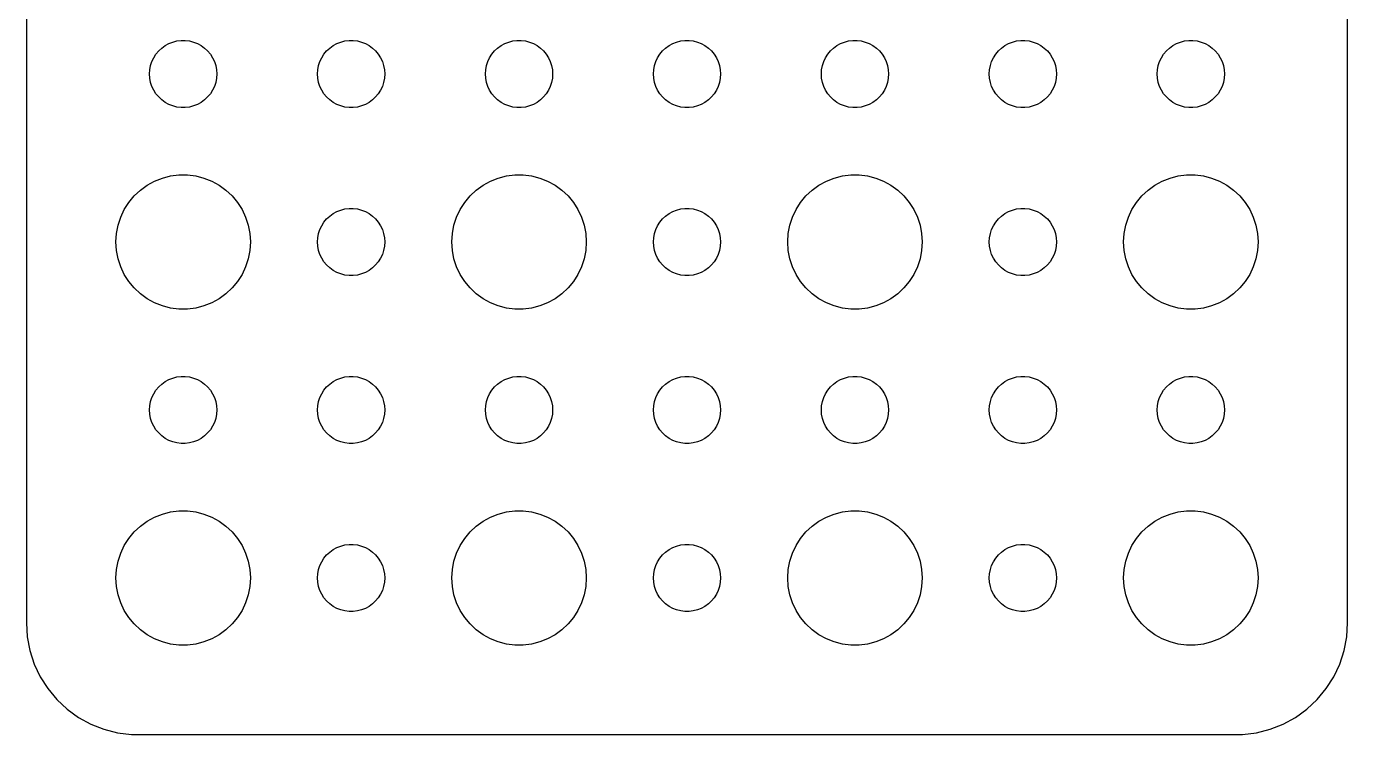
# Model space of a CAD drawing. Extents: x -30 to 30, y -67 to 67.
# Drawn here: x -29.5 to 29.5, y -67 to -35.4 of the extents above; entities that cross this region are included whole.
import ezdxf

# ---------------------------------------------------------------- set-up
doc = ezdxf.new("R2010")
doc.units = 0
doc.layers.get('0').update_dxf_attribs({"linetype": 'CONTINUOUS'})

msp = doc.modelspace()

# ---------------------------------------------------------------- linework, layer by layer
msp.add_lwpolyline([(-29.5, 62), (-29.5, -62), (-29.4606, -62.6267), (-29.3429, -63.2434), (-29.1489, -63.8406), (-28.8815, -64.4088), (-28.5451, -64.9389), (-28.1448, -65.4227), (-27.6871, -65.8526), (-27.1791, -66.2216), (-26.6289, -66.5241), (-26.0451, -66.7553), (-25.4369, -66.9114), (-24.814, -66.9901), (24.814, -66.9901), (25.4369, -66.9114), (26.0451, -66.7553), (26.6289, -66.5241), (27.1791, -66.2216), (27.6871, -65.8526), (28.1448, -65.4227), (28.5451, -64.9389), (28.8815, -64.4088), (29.1489, -63.8406), (29.3429, -63.2434), (29.4606, -62.6267), (29.5, -62), (29.5, 62)])
for points in [[(-22.5942, -38.997), (-22.7811, -38.9734), (-22.9635, -38.9266), (-23.1387, -38.8572), (-23.3037, -38.7665), (-23.4561, -38.6558), (-23.5935, -38.5268), (-23.7135, -38.3817), (-23.8145, -38.2226), (-23.8947, -38.0522), (-23.9529, -37.873), (-23.9882, -37.688), (-24, -37.5), (-23.9882, -37.312), (-23.9529, -37.127), (-23.8947, -36.9478), (-23.8145, -36.7774), (-23.7135, -36.6183), (-23.5935, -36.4732), (-23.4561, -36.3442), (-23.3037, -36.2335), (-23.1387, -36.1428), (-22.9635, -36.0734), (-22.7811, -36.0266), (-22.5942, -36.003), (-22.4058, -36.003), (-22.2189, -36.0266), (-22.0365, -36.0734), (-21.8613, -36.1428), (-21.6963, -36.2335), (-21.5439, -36.3442), (-21.4065, -36.4732), (-21.2865, -36.6183), (-21.1855, -36.7774), (-21.1053, -36.9478), (-21.0471, -37.127), (-21.0118, -37.312), (-21, -37.5), (-21.0118, -37.688), (-21.0471, -37.873), (-21.1053, -38.0522), (-21.1855, -38.2226), (-21.2865, -38.3817), (-21.4065, -38.5268), (-21.5439, -38.6558), (-21.6963, -38.7665), (-21.8613, -38.8572), (-22.0365, -38.9266), (-22.2189, -38.9734), (-22.4058, -38.997)], [(-15.0942, -38.997), (-15.2811, -38.9734), (-15.4635, -38.9266), (-15.6387, -38.8572), (-15.8037, -38.7665), (-15.9561, -38.6558), (-16.0935, -38.5268), (-16.2135, -38.3817), (-16.3145, -38.2226), (-16.3947, -38.0522), (-16.4529, -37.873), (-16.4882, -37.688), (-16.5, -37.5), (-16.4882, -37.312), (-16.4529, -37.127), (-16.3947, -36.9478), (-16.3145, -36.7774), (-16.2135, -36.6183), (-16.0935, -36.4732), (-15.9561, -36.3442), (-15.8037, -36.2335), (-15.6387, -36.1428), (-15.4635, -36.0734), (-15.2811, -36.0266), (-15.0942, -36.003), (-14.9058, -36.003), (-14.7189, -36.0266), (-14.5365, -36.0734), (-14.3613, -36.1428), (-14.1963, -36.2335), (-14.0439, -36.3442), (-13.9065, -36.4732), (-13.7865, -36.6183), (-13.6855, -36.7774), (-13.6053, -36.9478), (-13.5471, -37.127), (-13.5118, -37.312), (-13.5, -37.5), (-13.5118, -37.688), (-13.5471, -37.873), (-13.6053, -38.0522), (-13.6855, -38.2226), (-13.7865, -38.3817), (-13.9065, -38.5268), (-14.0439, -38.6558), (-14.1963, -38.7665), (-14.3613, -38.8572), (-14.5365, -38.9266), (-14.7189, -38.9734), (-14.9058, -38.997)], [(-7.59419, -38.997), (-7.78107, -38.9734), (-7.96353, -38.9266), (-8.13867, -38.8572), (-8.30374, -38.7665), (-8.45614, -38.6558), (-8.59345, -38.5268), (-8.71353, -38.3817), (-8.81446, -38.2226), (-8.89466, -38.0522), (-8.95287, -37.873), (-8.98817, -37.688), (-9, -37.5), (-8.98817, -37.312), (-8.95287, -37.127), (-8.89466, -36.9478), (-8.81446, -36.7774), (-8.71353, -36.6183), (-8.59345, -36.4732), (-8.45614, -36.3442), (-8.30374, -36.2335), (-8.13867, -36.1428), (-7.96353, -36.0734), (-7.78107, -36.0266), (-7.59419, -36.003), (-7.40581, -36.003), (-7.21893, -36.0266), (-7.03647, -36.0734), (-6.86133, -36.1428), (-6.69626, -36.2335), (-6.54386, -36.3442), (-6.40655, -36.4732), (-6.28647, -36.6183), (-6.18554, -36.7774), (-6.10534, -36.9478), (-6.04713, -37.127), (-6.01183, -37.312), (-6, -37.5), (-6.01183, -37.688), (-6.04713, -37.873), (-6.10534, -38.0522), (-6.18554, -38.2226), (-6.28647, -38.3817), (-6.40655, -38.5268), (-6.54386, -38.6558), (-6.69626, -38.7665), (-6.86133, -38.8572), (-7.03647, -38.9266), (-7.21893, -38.9734), (-7.40581, -38.997)], [(-0.094186, -38.997), (-0.281072, -38.9734), (-0.463525, -38.9266), (-0.638669, -38.8572), (-0.80374, -38.7665), (-0.956136, -38.6558), (-1.09345, -38.5268), (-1.21353, -38.3817), (-1.31446, -38.2226), (-1.39466, -38.0522), (-1.45287, -37.873), (-1.48817, -37.688), (-1.5, -37.5), (-1.48817, -37.312), (-1.45287, -37.127), (-1.39466, -36.9478), (-1.31446, -36.7774), (-1.21353, -36.6183), (-1.09345, -36.4732), (-0.956136, -36.3442), (-0.80374, -36.2335), (-0.638669, -36.1428), (-0.463525, -36.0734), (-0.281072, -36.0266), (-0.094186, -36.003), (0.094186, -36.003), (0.281072, -36.0266), (0.463525, -36.0734), (0.638669, -36.1428), (0.80374, -36.2335), (0.956136, -36.3442), (1.09345, -36.4732), (1.21353, -36.6183), (1.31446, -36.7774), (1.39466, -36.9478), (1.45287, -37.127), (1.48817, -37.312), (1.5, -37.5), (1.48817, -37.688), (1.45287, -37.873), (1.39466, -38.0522), (1.31446, -38.2226), (1.21353, -38.3817), (1.09345, -38.5268), (0.956136, -38.6558), (0.80374, -38.7665), (0.638669, -38.8572), (0.463525, -38.9266), (0.281072, -38.9734), (0.094186, -38.997)], [(7.40581, -38.997), (7.21893, -38.9734), (7.03647, -38.9266), (6.86133, -38.8572), (6.69626, -38.7665), (6.54386, -38.6558), (6.40655, -38.5268), (6.28647, -38.3817), (6.18554, -38.2226), (6.10534, -38.0522), (6.04713, -37.873), (6.01183, -37.688), (6, -37.5), (6.01183, -37.312), (6.04713, -37.127), (6.10534, -36.9478), (6.18554, -36.7774), (6.28647, -36.6183), (6.40655, -36.4732), (6.54386, -36.3442), (6.69626, -36.2335), (6.86133, -36.1428), (7.03647, -36.0734), (7.21893, -36.0266), (7.40581, -36.003), (7.59419, -36.003), (7.78107, -36.0266), (7.96353, -36.0734), (8.13867, -36.1428), (8.30374, -36.2335), (8.45614, -36.3442), (8.59345, -36.4732), (8.71353, -36.6183), (8.81446, -36.7774), (8.89466, -36.9478), (8.95287, -37.127), (8.98817, -37.312), (9, -37.5), (8.98817, -37.688), (8.95287, -37.873), (8.89466, -38.0522), (8.81446, -38.2226), (8.71353, -38.3817), (8.59345, -38.5268), (8.45614, -38.6558), (8.30374, -38.7665), (8.13867, -38.8572), (7.96353, -38.9266), (7.78107, -38.9734), (7.59419, -38.997)], [(14.9058, -38.997), (14.7189, -38.9734), (14.5365, -38.9266), (14.3613, -38.8572), (14.1963, -38.7665), (14.0439, -38.6558), (13.9065, -38.5268), (13.7865, -38.3817), (13.6855, -38.2226), (13.6053, -38.0522), (13.5471, -37.873), (13.5118, -37.688), (13.5, -37.5), (13.5118, -37.312), (13.5471, -37.127), (13.6053, -36.9478), (13.6855, -36.7774), (13.7865, -36.6183), (13.9065, -36.4732), (14.0439, -36.3442), (14.1963, -36.2335), (14.3613, -36.1428), (14.5365, -36.0734), (14.7189, -36.0266), (14.9058, -36.003), (15.0942, -36.003), (15.2811, -36.0266), (15.4635, -36.0734), (15.6387, -36.1428), (15.8037, -36.2335), (15.9561, -36.3442), (16.0935, -36.4732), (16.2135, -36.6183), (16.3145, -36.7774), (16.3947, -36.9478), (16.4529, -37.127), (16.4882, -37.312), (16.5, -37.5), (16.4882, -37.688), (16.4529, -37.873), (16.3947, -38.0522), (16.3145, -38.2226), (16.2135, -38.3817), (16.0935, -38.5268), (15.9561, -38.6558), (15.8037, -38.7665), (15.6387, -38.8572), (15.4635, -38.9266), (15.2811, -38.9734), (15.0942, -38.997)], [(22.4058, -38.997), (22.2189, -38.9734), (22.0365, -38.9266), (21.8613, -38.8572), (21.6963, -38.7665), (21.5439, -38.6558), (21.4065, -38.5268), (21.2865, -38.3817), (21.1855, -38.2226), (21.1053, -38.0522), (21.0471, -37.873), (21.0118, -37.688), (21, -37.5), (21.0118, -37.312), (21.0471, -37.127), (21.1053, -36.9478), (21.1855, -36.7774), (21.2865, -36.6183), (21.4065, -36.4732), (21.5439, -36.3442), (21.6963, -36.2335), (21.8613, -36.1428), (22.0365, -36.0734), (22.2189, -36.0266), (22.4058, -36.003), (22.5942, -36.003), (22.7811, -36.0266), (22.9635, -36.0734), (23.1387, -36.1428), (23.3037, -36.2335), (23.4561, -36.3442), (23.5935, -36.4732), (23.7135, -36.6183), (23.8145, -36.7774), (23.8947, -36.9478), (23.9529, -37.127), (23.9882, -37.312), (24, -37.5), (23.9882, -37.688), (23.9529, -37.873), (23.8947, -38.0522), (23.8145, -38.2226), (23.7135, -38.3817), (23.5935, -38.5268), (23.4561, -38.6558), (23.3037, -38.7665), (23.1387, -38.8572), (22.9635, -38.9266), (22.7811, -38.9734), (22.5942, -38.997)], [(-22.6884, -47.9941), (-23.0621, -47.9469), (-23.4271, -47.8532), (-23.7773, -47.7145), (-24.1075, -47.533), (-24.4123, -47.3115), (-24.6869, -47.0536), (-24.9271, -46.7634), (-25.1289, -46.4453), (-25.2893, -46.1044), (-25.4057, -45.7461), (-25.4763, -45.376), (-25.5, -45), (-25.4763, -44.624), (-25.4057, -44.2539), (-25.2893, -43.8956), (-25.1289, -43.5547), (-24.9271, -43.2366), (-24.6869, -42.9464), (-24.4123, -42.6885), (-24.1075, -42.467), (-23.7773, -42.2855), (-23.4271, -42.1468), (-23.0621, -42.0531), (-22.6884, -42.0059), (-22.3116, -42.0059), (-21.9379, -42.0531), (-21.5729, -42.1468), (-21.2227, -42.2855), (-20.8925, -42.467), (-20.5877, -42.6885), (-20.3131, -42.9464), (-20.0729, -43.2366), (-19.8711, -43.5547), (-19.7107, -43.8956), (-19.5943, -44.2539), (-19.5237, -44.624), (-19.5, -45), (-19.5237, -45.376), (-19.5943, -45.7461), (-19.7107, -46.1044), (-19.8711, -46.4453), (-20.0729, -46.7634), (-20.3131, -47.0536), (-20.5877, -47.3115), (-20.8925, -47.533), (-21.2227, -47.7145), (-21.5729, -47.8532), (-21.9379, -47.9469), (-22.3116, -47.9941)], [(-7.68837, -47.9941), (-8.06214, -47.9469), (-8.42705, -47.8532), (-8.77734, -47.7145), (-9.10748, -47.533), (-9.41227, -47.3115), (-9.68691, -47.0536), (-9.92705, -46.7634), (-10.1289, -46.4453), (-10.2893, -46.1044), (-10.4057, -45.7461), (-10.4763, -45.376), (-10.5, -45), (-10.4763, -44.624), (-10.4057, -44.2539), (-10.2893, -43.8956), (-10.1289, -43.5547), (-9.92705, -43.2366), (-9.68691, -42.9464), (-9.41227, -42.6885), (-9.10748, -42.467), (-8.77734, -42.2855), (-8.42705, -42.1468), (-8.06214, -42.0531), (-7.68837, -42.0059), (-7.31163, -42.0059), (-6.93786, -42.0531), (-6.57295, -42.1468), (-6.22266, -42.2855), (-5.89252, -42.467), (-5.58773, -42.6885), (-5.31309, -42.9464), (-5.07295, -43.2366), (-4.87108, -43.5547), (-4.71067, -43.8956), (-4.59425, -44.2539), (-4.52366, -44.624), (-4.5, -45), (-4.52366, -45.376), (-4.59425, -45.7461), (-4.71067, -46.1044), (-4.87108, -46.4453), (-5.07295, -46.7634), (-5.31309, -47.0536), (-5.58773, -47.3115), (-5.89252, -47.533), (-6.22266, -47.7145), (-6.57295, -47.8532), (-6.93786, -47.9469), (-7.31163, -47.9941)], [(7.31163, -47.9941), (6.93786, -47.9469), (6.57295, -47.8532), (6.22266, -47.7145), (5.89252, -47.533), (5.58773, -47.3115), (5.31309, -47.0536), (5.07295, -46.7634), (4.87108, -46.4453), (4.71067, -46.1044), (4.59425, -45.7461), (4.52366, -45.376), (4.5, -45), (4.52366, -44.624), (4.59425, -44.2539), (4.71067, -43.8956), (4.87108, -43.5547), (5.07295, -43.2366), (5.31309, -42.9464), (5.58773, -42.6885), (5.89252, -42.467), (6.22266, -42.2855), (6.57295, -42.1468), (6.93786, -42.0531), (7.31163, -42.0059), (7.68837, -42.0059), (8.06214, -42.0531), (8.42705, -42.1468), (8.77734, -42.2855), (9.10748, -42.467), (9.41227, -42.6885), (9.68691, -42.9464), (9.92705, -43.2366), (10.1289, -43.5547), (10.2893, -43.8956), (10.4057, -44.2539), (10.4763, -44.624), (10.5, -45), (10.4763, -45.376), (10.4057, -45.7461), (10.2893, -46.1044), (10.1289, -46.4453), (9.92705, -46.7634), (9.68691, -47.0536), (9.41227, -47.3115), (9.10748, -47.533), (8.77734, -47.7145), (8.42705, -47.8532), (8.06214, -47.9469), (7.68837, -47.9941)], [(22.3116, -47.9941), (21.9379, -47.9469), (21.5729, -47.8532), (21.2227, -47.7145), (20.8925, -47.533), (20.5877, -47.3115), (20.3131, -47.0536), (20.0729, -46.7634), (19.8711, -46.4453), (19.7107, -46.1044), (19.5943, -45.7461), (19.5237, -45.376), (19.5, -45), (19.5237, -44.624), (19.5943, -44.2539), (19.7107, -43.8956), (19.8711, -43.5547), (20.0729, -43.2366), (20.3131, -42.9464), (20.5877, -42.6885), (20.8925, -42.467), (21.2227, -42.2855), (21.5729, -42.1468), (21.9379, -42.0531), (22.3116, -42.0059), (22.6884, -42.0059), (23.0621, -42.0531), (23.4271, -42.1468), (23.7773, -42.2855), (24.1075, -42.467), (24.4123, -42.6885), (24.6869, -42.9464), (24.9271, -43.2366), (25.1289, -43.5547), (25.2893, -43.8956), (25.4057, -44.2539), (25.4763, -44.624), (25.5, -45), (25.4763, -45.376), (25.4057, -45.7461), (25.2893, -46.1044), (25.1289, -46.4453), (24.9271, -46.7634), (24.6869, -47.0536), (24.4123, -47.3115), (24.1075, -47.533), (23.7773, -47.7145), (23.4271, -47.8532), (23.0621, -47.9469), (22.6884, -47.9941)], [(-15.0942, -46.497), (-15.2811, -46.4734), (-15.4635, -46.4266), (-15.6387, -46.3572), (-15.8037, -46.2665), (-15.9561, -46.1558), (-16.0935, -46.0268), (-16.2135, -45.8817), (-16.3145, -45.7226), (-16.3947, -45.5522), (-16.4529, -45.373), (-16.4882, -45.188), (-16.5, -45), (-16.4882, -44.812), (-16.4529, -44.627), (-16.3947, -44.4478), (-16.3145, -44.2774), (-16.2135, -44.1183), (-16.0935, -43.9732), (-15.9561, -43.8442), (-15.8037, -43.7335), (-15.6387, -43.6428), (-15.4635, -43.5734), (-15.2811, -43.5266), (-15.0942, -43.503), (-14.9058, -43.503), (-14.7189, -43.5266), (-14.5365, -43.5734), (-14.3613, -43.6428), (-14.1963, -43.7335), (-14.0439, -43.8442), (-13.9065, -43.9732), (-13.7865, -44.1183), (-13.6855, -44.2774), (-13.6053, -44.4478), (-13.5471, -44.627), (-13.5118, -44.812), (-13.5, -45), (-13.5118, -45.188), (-13.5471, -45.373), (-13.6053, -45.5522), (-13.6855, -45.7226), (-13.7865, -45.8817), (-13.9065, -46.0268), (-14.0439, -46.1558), (-14.1963, -46.2665), (-14.3613, -46.3572), (-14.5365, -46.4266), (-14.7189, -46.4734), (-14.9058, -46.497)], [(-0.094186, -46.497), (-0.281072, -46.4734), (-0.463525, -46.4266), (-0.638669, -46.3572), (-0.80374, -46.2665), (-0.956136, -46.1558), (-1.09345, -46.0268), (-1.21353, -45.8817), (-1.31446, -45.7226), (-1.39466, -45.5522), (-1.45287, -45.373), (-1.48817, -45.188), (-1.5, -45), (-1.48817, -44.812), (-1.45287, -44.627), (-1.39466, -44.4478), (-1.31446, -44.2774), (-1.21353, -44.1183), (-1.09345, -43.9732), (-0.956136, -43.8442), (-0.80374, -43.7335), (-0.638669, -43.6428), (-0.463525, -43.5734), (-0.281072, -43.5266), (-0.094186, -43.503), (0.094186, -43.503), (0.281072, -43.5266), (0.463525, -43.5734), (0.638669, -43.6428), (0.80374, -43.7335), (0.956136, -43.8442), (1.09345, -43.9732), (1.21353, -44.1183), (1.31446, -44.2774), (1.39466, -44.4478), (1.45287, -44.627), (1.48817, -44.812), (1.5, -45), (1.48817, -45.188), (1.45287, -45.373), (1.39466, -45.5522), (1.31446, -45.7226), (1.21353, -45.8817), (1.09345, -46.0268), (0.956136, -46.1558), (0.80374, -46.2665), (0.638669, -46.3572), (0.463525, -46.4266), (0.281072, -46.4734), (0.094186, -46.497)], [(14.9058, -46.497), (14.7189, -46.4734), (14.5365, -46.4266), (14.3613, -46.3572), (14.1963, -46.2665), (14.0439, -46.1558), (13.9065, -46.0268), (13.7865, -45.8817), (13.6855, -45.7226), (13.6053, -45.5522), (13.5471, -45.373), (13.5118, -45.188), (13.5, -45), (13.5118, -44.812), (13.5471, -44.627), (13.6053, -44.4478), (13.6855, -44.2774), (13.7865, -44.1183), (13.9065, -43.9732), (14.0439, -43.8442), (14.1963, -43.7335), (14.3613, -43.6428), (14.5365, -43.5734), (14.7189, -43.5266), (14.9058, -43.503), (15.0942, -43.503), (15.2811, -43.5266), (15.4635, -43.5734), (15.6387, -43.6428), (15.8037, -43.7335), (15.9561, -43.8442), (16.0935, -43.9732), (16.2135, -44.1183), (16.3145, -44.2774), (16.3947, -44.4478), (16.4529, -44.627), (16.4882, -44.812), (16.5, -45), (16.4882, -45.188), (16.4529, -45.373), (16.3947, -45.5522), (16.3145, -45.7226), (16.2135, -45.8817), (16.0935, -46.0268), (15.9561, -46.1558), (15.8037, -46.2665), (15.6387, -46.3572), (15.4635, -46.4266), (15.2811, -46.4734), (15.0942, -46.497)], [(-22.5942, -53.997), (-22.7811, -53.9734), (-22.9635, -53.9266), (-23.1387, -53.8572), (-23.3037, -53.7665), (-23.4561, -53.6558), (-23.5935, -53.5268), (-23.7135, -53.3817), (-23.8145, -53.2226), (-23.8947, -53.0522), (-23.9529, -52.873), (-23.9882, -52.688), (-24, -52.5), (-23.9882, -52.312), (-23.9529, -52.127), (-23.8947, -51.9478), (-23.8145, -51.7774), (-23.7135, -51.6183), (-23.5935, -51.4732), (-23.4561, -51.3442), (-23.3037, -51.2335), (-23.1387, -51.1428), (-22.9635, -51.0734), (-22.7811, -51.0266), (-22.5942, -51.003), (-22.4058, -51.003), (-22.2189, -51.0266), (-22.0365, -51.0734), (-21.8613, -51.1428), (-21.6963, -51.2335), (-21.5439, -51.3442), (-21.4065, -51.4732), (-21.2865, -51.6183), (-21.1855, -51.7774), (-21.1053, -51.9478), (-21.0471, -52.127), (-21.0118, -52.312), (-21, -52.5), (-21.0118, -52.688), (-21.0471, -52.873), (-21.1053, -53.0522), (-21.1855, -53.2226), (-21.2865, -53.3817), (-21.4065, -53.5268), (-21.5439, -53.6558), (-21.6963, -53.7665), (-21.8613, -53.8572), (-22.0365, -53.9266), (-22.2189, -53.9734), (-22.4058, -53.997)], [(-15.0942, -53.997), (-15.2811, -53.9734), (-15.4635, -53.9266), (-15.6387, -53.8572), (-15.8037, -53.7665), (-15.9561, -53.6558), (-16.0935, -53.5268), (-16.2135, -53.3817), (-16.3145, -53.2226), (-16.3947, -53.0522), (-16.4529, -52.873), (-16.4882, -52.688), (-16.5, -52.5), (-16.4882, -52.312), (-16.4529, -52.127), (-16.3947, -51.9478), (-16.3145, -51.7774), (-16.2135, -51.6183), (-16.0935, -51.4732), (-15.9561, -51.3442), (-15.8037, -51.2335), (-15.6387, -51.1428), (-15.4635, -51.0734), (-15.2811, -51.0266), (-15.0942, -51.003), (-14.9058, -51.003), (-14.7189, -51.0266), (-14.5365, -51.0734), (-14.3613, -51.1428), (-14.1963, -51.2335), (-14.0439, -51.3442), (-13.9065, -51.4732), (-13.7865, -51.6183), (-13.6855, -51.7774), (-13.6053, -51.9478), (-13.5471, -52.127), (-13.5118, -52.312), (-13.5, -52.5), (-13.5118, -52.688), (-13.5471, -52.873), (-13.6053, -53.0522), (-13.6855, -53.2226), (-13.7865, -53.3817), (-13.9065, -53.5268), (-14.0439, -53.6558), (-14.1963, -53.7665), (-14.3613, -53.8572), (-14.5365, -53.9266), (-14.7189, -53.9734), (-14.9058, -53.997)], [(-7.59419, -53.997), (-7.78107, -53.9734), (-7.96353, -53.9266), (-8.13867, -53.8572), (-8.30374, -53.7665), (-8.45614, -53.6558), (-8.59345, -53.5268), (-8.71353, -53.3817), (-8.81446, -53.2226), (-8.89466, -53.0522), (-8.95287, -52.873), (-8.98817, -52.688), (-9, -52.5), (-8.98817, -52.312), (-8.95287, -52.127), (-8.89466, -51.9478), (-8.81446, -51.7774), (-8.71353, -51.6183), (-8.59345, -51.4732), (-8.45614, -51.3442), (-8.30374, -51.2335), (-8.13867, -51.1428), (-7.96353, -51.0734), (-7.78107, -51.0266), (-7.59419, -51.003), (-7.40581, -51.003), (-7.21893, -51.0266), (-7.03647, -51.0734), (-6.86133, -51.1428), (-6.69626, -51.2335), (-6.54386, -51.3442), (-6.40655, -51.4732), (-6.28647, -51.6183), (-6.18554, -51.7774), (-6.10534, -51.9478), (-6.04713, -52.127), (-6.01183, -52.312), (-6, -52.5), (-6.01183, -52.688), (-6.04713, -52.873), (-6.10534, -53.0522), (-6.18554, -53.2226), (-6.28647, -53.3817), (-6.40655, -53.5268), (-6.54386, -53.6558), (-6.69626, -53.7665), (-6.86133, -53.8572), (-7.03647, -53.9266), (-7.21893, -53.9734), (-7.40581, -53.997)], [(-0.094186, -53.997), (-0.281072, -53.9734), (-0.463525, -53.9266), (-0.638669, -53.8572), (-0.80374, -53.7665), (-0.956136, -53.6558), (-1.09345, -53.5268), (-1.21353, -53.3817), (-1.31446, -53.2226), (-1.39466, -53.0522), (-1.45287, -52.873), (-1.48817, -52.688), (-1.5, -52.5), (-1.48817, -52.312), (-1.45287, -52.127), (-1.39466, -51.9478), (-1.31446, -51.7774), (-1.21353, -51.6183), (-1.09345, -51.4732), (-0.956136, -51.3442), (-0.80374, -51.2335), (-0.638669, -51.1428), (-0.463525, -51.0734), (-0.281072, -51.0266), (-0.094186, -51.003), (0.094186, -51.003), (0.281072, -51.0266), (0.463525, -51.0734), (0.638669, -51.1428), (0.80374, -51.2335), (0.956136, -51.3442), (1.09345, -51.4732), (1.21353, -51.6183), (1.31446, -51.7774), (1.39466, -51.9478), (1.45287, -52.127), (1.48817, -52.312), (1.5, -52.5), (1.48817, -52.688), (1.45287, -52.873), (1.39466, -53.0522), (1.31446, -53.2226), (1.21353, -53.3817), (1.09345, -53.5268), (0.956136, -53.6558), (0.80374, -53.7665), (0.638669, -53.8572), (0.463525, -53.9266), (0.281072, -53.9734), (0.094186, -53.997)], [(7.40581, -53.997), (7.21893, -53.9734), (7.03647, -53.9266), (6.86133, -53.8572), (6.69626, -53.7665), (6.54386, -53.6558), (6.40655, -53.5268), (6.28647, -53.3817), (6.18554, -53.2226), (6.10534, -53.0522), (6.04713, -52.873), (6.01183, -52.688), (6, -52.5), (6.01183, -52.312), (6.04713, -52.127), (6.10534, -51.9478), (6.18554, -51.7774), (6.28647, -51.6183), (6.40655, -51.4732), (6.54386, -51.3442), (6.69626, -51.2335), (6.86133, -51.1428), (7.03647, -51.0734), (7.21893, -51.0266), (7.40581, -51.003), (7.59419, -51.003), (7.78107, -51.0266), (7.96353, -51.0734), (8.13867, -51.1428), (8.30374, -51.2335), (8.45614, -51.3442), (8.59345, -51.4732), (8.71353, -51.6183), (8.81446, -51.7774), (8.89466, -51.9478), (8.95287, -52.127), (8.98817, -52.312), (9, -52.5), (8.98817, -52.688), (8.95287, -52.873), (8.89466, -53.0522), (8.81446, -53.2226), (8.71353, -53.3817), (8.59345, -53.5268), (8.45614, -53.6558), (8.30374, -53.7665), (8.13867, -53.8572), (7.96353, -53.9266), (7.78107, -53.9734), (7.59419, -53.997)], [(14.9058, -53.997), (14.7189, -53.9734), (14.5365, -53.9266), (14.3613, -53.8572), (14.1963, -53.7665), (14.0439, -53.6558), (13.9065, -53.5268), (13.7865, -53.3817), (13.6855, -53.2226), (13.6053, -53.0522), (13.5471, -52.873), (13.5118, -52.688), (13.5, -52.5), (13.5118, -52.312), (13.5471, -52.127), (13.6053, -51.9478), (13.6855, -51.7774), (13.7865, -51.6183), (13.9065, -51.4732), (14.0439, -51.3442), (14.1963, -51.2335), (14.3613, -51.1428), (14.5365, -51.0734), (14.7189, -51.0266), (14.9058, -51.003), (15.0942, -51.003), (15.2811, -51.0266), (15.4635, -51.0734), (15.6387, -51.1428), (15.8037, -51.2335), (15.9561, -51.3442), (16.0935, -51.4732), (16.2135, -51.6183), (16.3145, -51.7774), (16.3947, -51.9478), (16.4529, -52.127), (16.4882, -52.312), (16.5, -52.5), (16.4882, -52.688), (16.4529, -52.873), (16.3947, -53.0522), (16.3145, -53.2226), (16.2135, -53.3817), (16.0935, -53.5268), (15.9561, -53.6558), (15.8037, -53.7665), (15.6387, -53.8572), (15.4635, -53.9266), (15.2811, -53.9734), (15.0942, -53.997)], [(22.4058, -53.997), (22.2189, -53.9734), (22.0365, -53.9266), (21.8613, -53.8572), (21.6963, -53.7665), (21.5439, -53.6558), (21.4065, -53.5268), (21.2865, -53.3817), (21.1855, -53.2226), (21.1053, -53.0522), (21.0471, -52.873), (21.0118, -52.688), (21, -52.5), (21.0118, -52.312), (21.0471, -52.127), (21.1053, -51.9478), (21.1855, -51.7774), (21.2865, -51.6183), (21.4065, -51.4732), (21.5439, -51.3442), (21.6963, -51.2335), (21.8613, -51.1428), (22.0365, -51.0734), (22.2189, -51.0266), (22.4058, -51.003), (22.5942, -51.003), (22.7811, -51.0266), (22.9635, -51.0734), (23.1387, -51.1428), (23.3037, -51.2335), (23.4561, -51.3442), (23.5935, -51.4732), (23.7135, -51.6183), (23.8145, -51.7774), (23.8947, -51.9478), (23.9529, -52.127), (23.9882, -52.312), (24, -52.5), (23.9882, -52.688), (23.9529, -52.873), (23.8947, -53.0522), (23.8145, -53.2226), (23.7135, -53.3817), (23.5935, -53.5268), (23.4561, -53.6558), (23.3037, -53.7665), (23.1387, -53.8572), (22.9635, -53.9266), (22.7811, -53.9734), (22.5942, -53.997)], [(-22.6884, -62.9941), (-23.0621, -62.9469), (-23.4271, -62.8532), (-23.7773, -62.7145), (-24.1075, -62.533), (-24.4123, -62.3115), (-24.6869, -62.0536), (-24.9271, -61.7634), (-25.1289, -61.4453), (-25.2893, -61.1044), (-25.4057, -60.7461), (-25.4763, -60.376), (-25.5, -60), (-25.4763, -59.624), (-25.4057, -59.2539), (-25.2893, -58.8956), (-25.1289, -58.5547), (-24.9271, -58.2366), (-24.6869, -57.9464), (-24.4123, -57.6885), (-24.1075, -57.467), (-23.7773, -57.2855), (-23.4271, -57.1468), (-23.0621, -57.0531), (-22.6884, -57.0059), (-22.3116, -57.0059), (-21.9379, -57.0531), (-21.5729, -57.1468), (-21.2227, -57.2855), (-20.8925, -57.467), (-20.5877, -57.6885), (-20.3131, -57.9464), (-20.0729, -58.2366), (-19.8711, -58.5547), (-19.7107, -58.8956), (-19.5943, -59.2539), (-19.5237, -59.624), (-19.5, -60), (-19.5237, -60.376), (-19.5943, -60.7461), (-19.7107, -61.1044), (-19.8711, -61.4453), (-20.0729, -61.7634), (-20.3131, -62.0536), (-20.5877, -62.3115), (-20.8925, -62.533), (-21.2227, -62.7145), (-21.5729, -62.8532), (-21.9379, -62.9469), (-22.3116, -62.9941)], [(-7.68837, -62.9941), (-8.06214, -62.9469), (-8.42705, -62.8532), (-8.77734, -62.7145), (-9.10748, -62.533), (-9.41227, -62.3115), (-9.68691, -62.0536), (-9.92705, -61.7634), (-10.1289, -61.4453), (-10.2893, -61.1044), (-10.4057, -60.7461), (-10.4763, -60.376), (-10.5, -60), (-10.4763, -59.624), (-10.4057, -59.2539), (-10.2893, -58.8956), (-10.1289, -58.5547), (-9.92705, -58.2366), (-9.68691, -57.9464), (-9.41227, -57.6885), (-9.10748, -57.467), (-8.77734, -57.2855), (-8.42705, -57.1468), (-8.06214, -57.0531), (-7.68837, -57.0059), (-7.31163, -57.0059), (-6.93786, -57.0531), (-6.57295, -57.1468), (-6.22266, -57.2855), (-5.89252, -57.467), (-5.58773, -57.6885), (-5.31309, -57.9464), (-5.07295, -58.2366), (-4.87108, -58.5547), (-4.71067, -58.8956), (-4.59425, -59.2539), (-4.52366, -59.624), (-4.5, -60), (-4.52366, -60.376), (-4.59425, -60.7461), (-4.71067, -61.1044), (-4.87108, -61.4453), (-5.07295, -61.7634), (-5.31309, -62.0536), (-5.58773, -62.3115), (-5.89252, -62.533), (-6.22266, -62.7145), (-6.57295, -62.8532), (-6.93786, -62.9469), (-7.31163, -62.9941)], [(7.31163, -62.9941), (6.93786, -62.9469), (6.57295, -62.8532), (6.22266, -62.7145), (5.89252, -62.533), (5.58773, -62.3115), (5.31309, -62.0536), (5.07295, -61.7634), (4.87108, -61.4453), (4.71067, -61.1044), (4.59425, -60.7461), (4.52366, -60.376), (4.5, -60), (4.52366, -59.624), (4.59425, -59.2539), (4.71067, -58.8956), (4.87108, -58.5547), (5.07295, -58.2366), (5.31309, -57.9464), (5.58773, -57.6885), (5.89252, -57.467), (6.22266, -57.2855), (6.57295, -57.1468), (6.93786, -57.0531), (7.31163, -57.0059), (7.68837, -57.0059), (8.06214, -57.0531), (8.42705, -57.1468), (8.77734, -57.2855), (9.10748, -57.467), (9.41227, -57.6885), (9.68691, -57.9464), (9.92705, -58.2366), (10.1289, -58.5547), (10.2893, -58.8956), (10.4057, -59.2539), (10.4763, -59.624), (10.5, -60), (10.4763, -60.376), (10.4057, -60.7461), (10.2893, -61.1044), (10.1289, -61.4453), (9.92705, -61.7634), (9.68691, -62.0536), (9.41227, -62.3115), (9.10748, -62.533), (8.77734, -62.7145), (8.42705, -62.8532), (8.06214, -62.9469), (7.68837, -62.9941)], [(22.3116, -62.9941), (21.9379, -62.9469), (21.5729, -62.8532), (21.2227, -62.7145), (20.8925, -62.533), (20.5877, -62.3115), (20.3131, -62.0536), (20.0729, -61.7634), (19.8711, -61.4453), (19.7107, -61.1044), (19.5943, -60.7461), (19.5237, -60.376), (19.5, -60), (19.5237, -59.624), (19.5943, -59.2539), (19.7107, -58.8956), (19.8711, -58.5547), (20.0729, -58.2366), (20.3131, -57.9464), (20.5877, -57.6885), (20.8925, -57.467), (21.2227, -57.2855), (21.5729, -57.1468), (21.9379, -57.0531), (22.3116, -57.0059), (22.6884, -57.0059), (23.0621, -57.0531), (23.4271, -57.1468), (23.7773, -57.2855), (24.1075, -57.467), (24.4123, -57.6885), (24.6869, -57.9464), (24.9271, -58.2366), (25.1289, -58.5547), (25.2893, -58.8956), (25.4057, -59.2539), (25.4763, -59.624), (25.5, -60), (25.4763, -60.376), (25.4057, -60.7461), (25.2893, -61.1044), (25.1289, -61.4453), (24.9271, -61.7634), (24.6869, -62.0536), (24.4123, -62.3115), (24.1075, -62.533), (23.7773, -62.7145), (23.4271, -62.8532), (23.0621, -62.9469), (22.6884, -62.9941)], [(-15.0942, -61.497), (-15.2811, -61.4734), (-15.4635, -61.4266), (-15.6387, -61.3572), (-15.8037, -61.2665), (-15.9561, -61.1558), (-16.0935, -61.0268), (-16.2135, -60.8817), (-16.3145, -60.7226), (-16.3947, -60.5522), (-16.4529, -60.373), (-16.4882, -60.188), (-16.5, -60), (-16.4882, -59.812), (-16.4529, -59.627), (-16.3947, -59.4478), (-16.3145, -59.2774), (-16.2135, -59.1183), (-16.0935, -58.9732), (-15.9561, -58.8442), (-15.8037, -58.7335), (-15.6387, -58.6428), (-15.4635, -58.5734), (-15.2811, -58.5266), (-15.0942, -58.503), (-14.9058, -58.503), (-14.7189, -58.5266), (-14.5365, -58.5734), (-14.3613, -58.6428), (-14.1963, -58.7335), (-14.0439, -58.8442), (-13.9065, -58.9732), (-13.7865, -59.1183), (-13.6855, -59.2774), (-13.6053, -59.4478), (-13.5471, -59.627), (-13.5118, -59.812), (-13.5, -60), (-13.5118, -60.188), (-13.5471, -60.373), (-13.6053, -60.5522), (-13.6855, -60.7226), (-13.7865, -60.8817), (-13.9065, -61.0268), (-14.0439, -61.1558), (-14.1963, -61.2665), (-14.3613, -61.3572), (-14.5365, -61.4266), (-14.7189, -61.4734), (-14.9058, -61.497)], [(-0.094186, -61.497), (-0.281072, -61.4734), (-0.463525, -61.4266), (-0.638669, -61.3572), (-0.80374, -61.2665), (-0.956136, -61.1558), (-1.09345, -61.0268), (-1.21353, -60.8817), (-1.31446, -60.7226), (-1.39466, -60.5522), (-1.45287, -60.373), (-1.48817, -60.188), (-1.5, -60), (-1.48817, -59.812), (-1.45287, -59.627), (-1.39466, -59.4478), (-1.31446, -59.2774), (-1.21353, -59.1183), (-1.09345, -58.9732), (-0.956136, -58.8442), (-0.80374, -58.7335), (-0.638669, -58.6428), (-0.463525, -58.5734), (-0.281072, -58.5266), (-0.094186, -58.503), (0.094186, -58.503), (0.281072, -58.5266), (0.463525, -58.5734), (0.638669, -58.6428), (0.80374, -58.7335), (0.956136, -58.8442), (1.09345, -58.9732), (1.21353, -59.1183), (1.31446, -59.2774), (1.39466, -59.4478), (1.45287, -59.627), (1.48817, -59.812), (1.5, -60), (1.48817, -60.188), (1.45287, -60.373), (1.39466, -60.5522), (1.31446, -60.7226), (1.21353, -60.8817), (1.09345, -61.0268), (0.956136, -61.1558), (0.80374, -61.2665), (0.638669, -61.3572), (0.463525, -61.4266), (0.281072, -61.4734), (0.094186, -61.497)], [(14.9058, -61.497), (14.7189, -61.4734), (14.5365, -61.4266), (14.3613, -61.3572), (14.1963, -61.2665), (14.0439, -61.1558), (13.9065, -61.0268), (13.7865, -60.8817), (13.6855, -60.7226), (13.6053, -60.5522), (13.5471, -60.373), (13.5118, -60.188), (13.5, -60), (13.5118, -59.812), (13.5471, -59.627), (13.6053, -59.4478), (13.6855, -59.2774), (13.7865, -59.1183), (13.9065, -58.9732), (14.0439, -58.8442), (14.1963, -58.7335), (14.3613, -58.6428), (14.5365, -58.5734), (14.7189, -58.5266), (14.9058, -58.503), (15.0942, -58.503), (15.2811, -58.5266), (15.4635, -58.5734), (15.6387, -58.6428), (15.8037, -58.7335), (15.9561, -58.8442), (16.0935, -58.9732), (16.2135, -59.1183), (16.3145, -59.2774), (16.3947, -59.4478), (16.4529, -59.627), (16.4882, -59.812), (16.5, -60), (16.4882, -60.188), (16.4529, -60.373), (16.3947, -60.5522), (16.3145, -60.7226), (16.2135, -60.8817), (16.0935, -61.0268), (15.9561, -61.1558), (15.8037, -61.2665), (15.6387, -61.3572), (15.4635, -61.4266), (15.2811, -61.4734), (15.0942, -61.497)]]:
    msp.add_lwpolyline(points, close=True)

doc.saveas('drawing.dxf')
